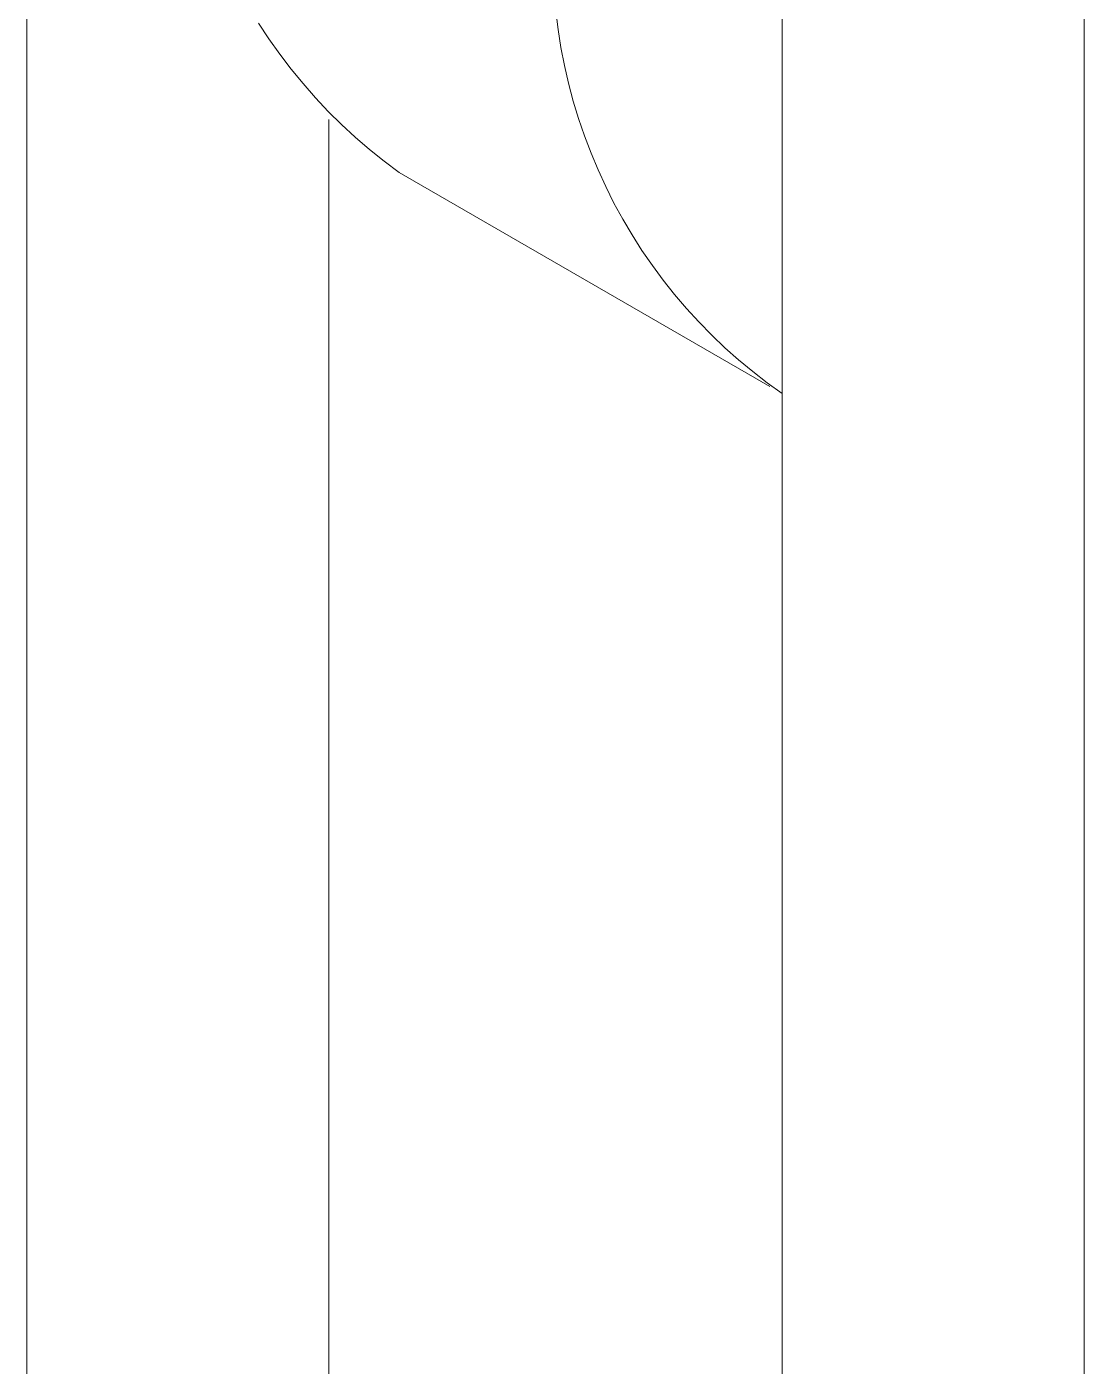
# Model space of a CAD drawing. Header units: millimetres. Extents: x 8434 to 10928, y 788 to 2545.
# Drawn here: x 10845.45 to 10853.86, y 2152.61 to 2163.26 of the extents above; entities that cross this region are included whole.
import ezdxf

# ---------------------------------------------------------------- set-up
doc = ezdxf.new("R2010")
doc.units = ezdxf.units.MM
doc.layers.add('ZANO_R', color=7, linetype='Continuous', lineweight=0)

msp = doc.modelspace()

# ---------------------------------------------------------------- linework, layer by layer
at = {"layer": 'ZANO_R'}
for p, q in [((10845.451, 2114.753), (10845.451, 2175.086)), ((10851.456, 2117.527), (10851.456, 2171.619)), ((10853.859, 2170.232), (10853.859, 2118.914)), ((10849.657, 2163.385), (10849.675, 2163.24)), ((10847.294, 2163.289), (10847.376, 2163.164)), ((10849.675, 2163.24), (10849.698, 2163.097)), ((10847.376, 2163.164), (10847.462, 2163.043)), ((10849.698, 2163.097), (10849.725, 2162.954)), ((10847.462, 2163.043), (10847.552, 2162.924)), ((10847.552, 2162.924), (10847.647, 2162.809)), ((10849.725, 2162.954), (10849.758, 2162.812)), ((10847.647, 2162.809), (10847.745, 2162.697)), ((10849.758, 2162.812), (10849.795, 2162.671)), ((10847.745, 2162.697), (10847.847, 2162.589)), ((10849.795, 2162.671), (10849.838, 2162.531)), ((10847.847, 2162.589), (10847.953, 2162.484)), ((10847.853, 2162.524), (10847.853, 2115.446)), ((10847.953, 2162.484), (10848.062, 2162.383)), ((10849.838, 2162.531), (10849.885, 2162.393)), ((10848.062, 2162.383), (10848.175, 2162.286)), ((10849.885, 2162.393), (10849.937, 2162.257)), ((10848.175, 2162.286), (10848.291, 2162.193)), ((10849.937, 2162.257), (10849.993, 2162.123)), ((10848.291, 2162.193), (10848.411, 2162.104)), ((10848.411, 2162.104), (10851.359, 2160.402)), ((10849.993, 2162.123), (10850.054, 2161.991)), ((10850.054, 2161.991), (10850.119, 2161.86)), ((10850.119, 2161.86), (10850.189, 2161.733)), ((10850.189, 2161.733), (10850.263, 2161.607)), ((10850.263, 2161.607), (10850.342, 2161.484)), ((10850.342, 2161.484), (10850.425, 2161.364)), ((10850.425, 2161.364), (10850.511, 2161.247)), ((10850.511, 2161.247), (10850.602, 2161.133)), ((10850.602, 2161.133), (10850.696, 2161.022)), ((10850.696, 2161.022), (10850.795, 2160.915)), ((10850.795, 2160.915), (10850.897, 2160.811)), ((10850.897, 2160.811), (10851.002, 2160.71)), ((10851.002, 2160.71), (10851.111, 2160.613)), ((10851.111, 2160.613), (10851.223, 2160.52)), ((10851.223, 2160.52), (10851.338, 2160.431)), ((10851.338, 2160.431), (10851.456, 2160.346))]:
    msp.add_line(p, q, dxfattribs=at)

doc.saveas('drawing.dxf')
